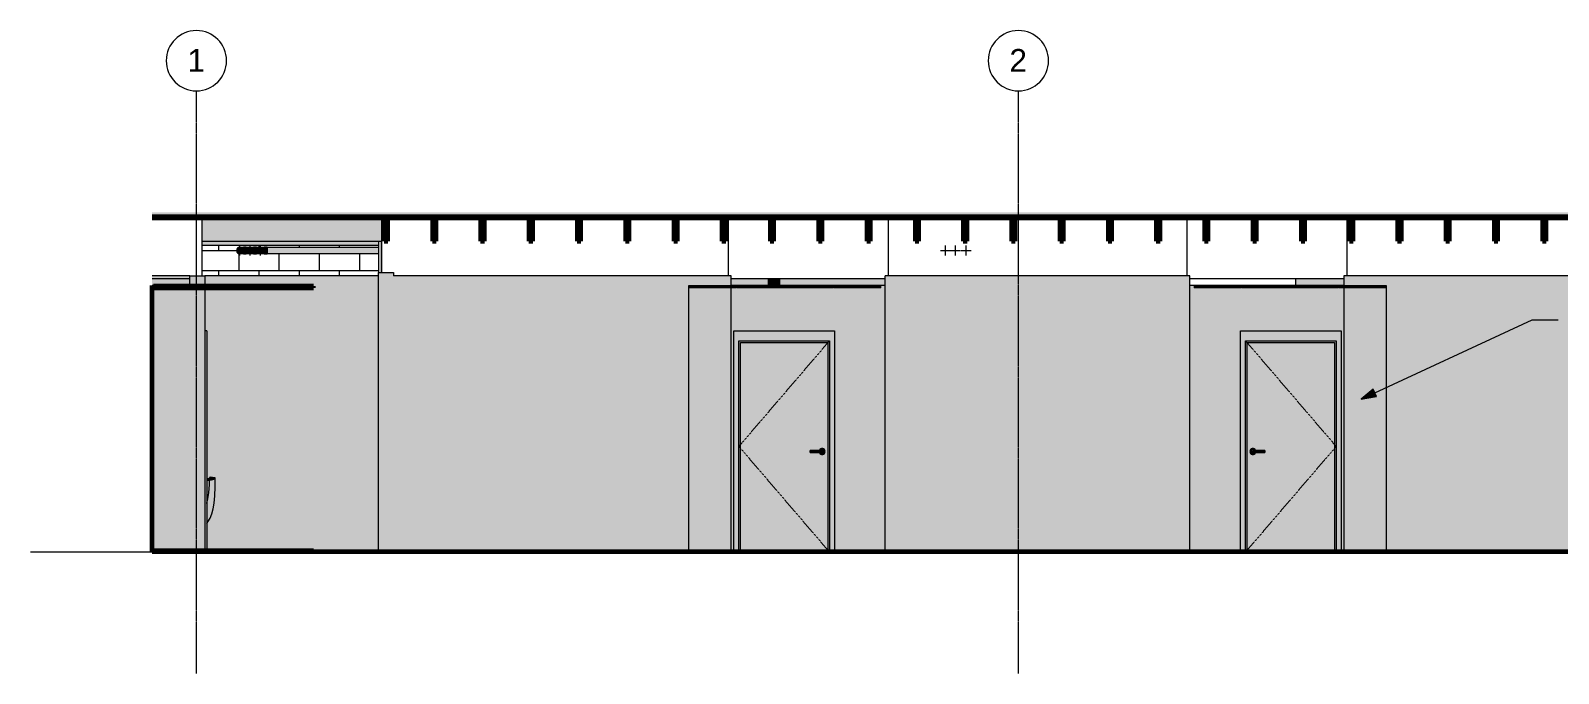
# Model space of a CAD drawing. Header units: inches. Extents: x -3547 to 1672, y -48 to 208.
# Drawn here: x -3547 to -2939, y -48 to 208 of the extents above; entities that cross this region are included whole.
import ezdxf

# ---------------------------------------------------------------- set-up
doc = ezdxf.new("R2010")
doc.units = ezdxf.units.IN
doc.header["$MEASUREMENT"] = 0
for name, pattern in [('Aligning Line 1_8_', [0.25, 0.125, -0.125]), ('Dash 1_16_', [0.125, 0.0625, -0.0625]), ('Grid Line 1_2_', [0.875, 0.5, -0.125, 0.125, -0.125])]:
    doc.linetypes.add(name, pattern=pattern)
for name, color, linetype, lineweight in [('0-1', 7, 'Continuous', 5), ('0-3', 165, 'Continuous', 5), ('A-CLNG', 13, 'Continuous', 18), ('A-CLNG-1', 13, 'Continuous', 5), ('A-CLNG-2', 13, 'Continuous', 60), ('A-DOOR', 31, 'Continuous', 18), ('A-DOOR-1', 31, 'Dash 1_16_', 9), ('A-DOOR-2', 31, 'Continuous', 9), ('A-DOOR-FRAM', 31, 'Continuous', 9), ('A-DOOR-FRAM-1', 31, 'Continuous', 18), ('A-FLOR', 192, 'Continuous', 18), ('A-FLOR-1', 9, 'Continuous', 5), ('A-FLOR-2', 31, 'Continuous', 18), ('A-FLOR-3', 8, 'Continuous', 5), ('A-FLOR-4', 7, 'Continuous', 18), ('A-FLOR-5', 250, 'Continuous', 60), ('A-FLOR-6', 192, 'Continuous', 60), ('A-FLOR-LEVL-1', 51, 'Grid Line 1_2_', 9), ('A-FLOR-MCUT-1', 7, 'Continuous', 18), ('A-FLOR-PATT-1', 253, 'Continuous', 9), ('A-WALL', 113, 'Continuous', 18), ('A-WALL-1', 10, 'Continuous', 5), ('A-WALL-2', 50, 'Continuous', 18), ('A-WALL-3', 7, 'Continuous', 18), ('A-WALL-4', 113, 'Continuous', 5), ('A-WALL-PATT-1', 55, 'Continuous', 9), ('G-ANNO-SYMB', 111, 'Aligning Line 1_8_', 9), ('G-ANNO-SYMB-1', 147, 'Aligning Line 1_8_', 9), ('G-ANNO-TEXT', 231, 'Continuous', 9), ('I-FURN', 30, 'Continuous', 9), ('I-WALL', 2, 'Continuous', 18), ('I-WALL-1', 2, 'Continuous', 5), ('I-WALL-2', 2, 'Continuous', 60), ('P-PIPE', 3, 'Continuous', 9), ('P-PIPE-1', 3, 'Continuous', 5), ('P-PIPE-CNTR', 3, 'Continuous', 9), ('S-BEAM', 12, 'Continuous', 9), ('S-BEAM-1', 12, 'Continuous', 60), ('S-GRID-1', 1, 'Grid Line 1_2_', 9), ('S-GRID-IDEN', 1, 'Continuous', 9), ('S-GRID-IDEN-1', 147, 'Continuous', 9)]:
    doc.layers.add(name, color=color, linetype=linetype, lineweight=lineweight)
doc.styles.add('Arial', font='arial.ttf', dxfattribs={"height": 9})

# ---------------------------------------------------------------- blocks, each defined once
blk = doc.blocks.new('CTR - 2nd Phase_rvt-1-Elevation 7 - c')
at = {"layer": 'A-FLOR-LEVL-1'}
blk.add_line((-3547.3, 0), (-2426.4, 0), dxfattribs=at)
blk = doc.blocks.new('CTR - 1st Phase - Unit Layouts_rvt-1-Elevation 7 - c')
at = {"layer": 'A-WALL-1'}
for points in [[(-3483.97, 106), (-3483.97, 109.87), (-3498.94, 109.87), (-3498.92, 106), (-3490.82, 106)], [(-3254.08, 106), (-3249.33, 106), (-3249.33, 108.75), (-3254.08, 108.75)], [(-3025.92, 106), (-3024.92, 106), (-3024.92, 108.75), (-3044.02, 108.75), (-3044.02, 106), (-3042.27, 106)]]:
    blk.add_hatch(color=256, dxfattribs=at).paths.add_polyline_path(points, flags=0)
at = {"layer": 'A-WALL-2'}
for points in [[(-3254.08, 106), (-3254.08, 108.75), (-3268.52, 108.75), (-3268.52, 106), (-3254.93, 106)], [(-3242.89, 106), (-3207.32, 106), (-3207.32, 108.75), (-3249.18, 108.75), (-3249.18, 106), (-3245.12, 106)]]:
    blk.add_hatch(color=256, dxfattribs=at).paths.add_polyline_path(points, flags=0)
at = {"layer": 'A-FLOR-LEVL-1'}
blk.add_line((-3547.3, 0), (-2426.4, 0), dxfattribs=at)
at = {"layer": 'A-WALL-3'}
for p, q in [((-3483.97, 109.87), (-3498.94, 109.87)), ((-3249.33, 108.75), (-3249.33, 106)), ((-3044.02, 108.75), (-3044.02, 106))]:
    blk.add_line(p, q, dxfattribs=at)
blk = doc.blocks.new('CTR  - Topography_rvt-1-Elevation 7 - c')
at = {"layer": 'A-FLOR-LEVL-1'}
blk.add_line((-3547.3, 0), (-2426.4, 0), dxfattribs=at)
at = {"layer": 'G-ANNO-SYMB-1'}
blk.add_line((-2474.75, 0), (-3498.94, 0), dxfattribs=at)
blk = doc.blocks.new('Grid - Grid Head - Circle-50561-Elevation 7 - c')
at = {"layer": 'S-GRID-IDEN-1'}
for start, end in [(0, 180), (180, 360)]:
    blk.add_arc((-3481.32, 195.54), 12, start, end, dxfattribs=at)
blk = doc.blocks.new('CTR - 1st Phase - Shell_rvt-1-Elevation 7 - c')
at = {"layer": 'A-FLOR-1'}
blk.add_hatch(color=256, dxfattribs=at).paths.add_polyline_path([(-3442.93, 122), (-3408.92, 122), (-3408.92, 123.75), (-3479.22, 123.75), (-3479.22, 122), (-3446.93, 122)], flags=0)
at = {"layer": 'A-FLOR-2'}
blk.add_hatch(color=256, dxfattribs=at).paths.add_polyline_path([(-2474.75, 133), (-2474.75, 133.75), (-3498.94, 133.75), (-3498.94, 133), (-2490.13, 133)], flags=0)
at = {"layer": 'A-FLOR-3'}
blk.add_hatch(color=256, dxfattribs=at).paths.add_polyline_path([(-2538.76, 133.75), (-2474.75, 133.75), (-2474.75, 134), (-3498.94, 134), (-3498.94, 133.75), (-2602.77, 133.75)], flags=0)
at = {"layer": 'A-FLOR-PATT-1'}
h = blk.add_hatch(dxfattribs=at)
h.set_pattern_fill('FP_1', color=256, style=0, pattern_type=2)
h.set_pattern_definition([(0, (0, 0), (15.36, 3.84), [0.634, -10.886, 0.634, -10.886, -61.44]), (0, (0, 0), (15.36, 3.84), [-23.04, 0.634, -22.406, 0.634, -10.886, -26.88]), (0, (0, 0), (15.36, 3.84), [-57.6, 0.634, -7.046, 0.634, -18.566]), (120, (5.76, 1.92), (-11.0055376, 11.38215), [0.634, -10.886, 0.634, -10.886, -61.44]), (120, (5.76, 1.92), (-11.0055376, 11.38215), [-23.04, 0.634, -22.406, 0.634, -10.886, -26.88]), (120, (5.76, 1.92), (-11.0055376, 11.38215), [-57.6, 0.634, -7.046, 0.634, -18.566]), (240, (7.68, 9.6), (-4.3544624, -15.22215), [0.634, -10.886, 0.634, -10.886, -61.44]), (240, (7.68, 9.6), (-4.3544624, -15.22215), [-23.04, 0.634, -22.406, 0.634, -10.886, -26.88]), (240, (7.68, 9.6), (-4.3544624, -15.22215), [-57.6, 0.634, -7.046, 0.634, -18.566])])
h.paths.add_polyline_path([(-2538.76, 134), (-2474.75, 134), (-2474.75, 135.2), (-3498.94, 135.2), (-3498.94, 134), (-2602.77, 134)], flags=0)
at = {"layer": 'A-FLOR-4'}
for p, q in [((-3479.22, 133), (-3479.22, 109.88)), ((-3269.77, 133), (-3269.77, 109.88)), ((-3206.07, 133), (-3206.07, 109.88)), ((-3087.37, 133), (-3087.37, 109.88)), ((-3023.67, 133), (-3023.67, 109.88)), ((-3407.86, 123.75), (-3407.86, 111.25)), ((-3407.67, 123.75), (-3407.67, 111.25)), ((-3483.97, 108.75), (-3498.94, 108.75)), ((-3207.32, 108.75), (-3268.52, 108.75)), ((-3024.92, 108.75), (-3086.12, 108.75))]:
    blk.add_line(p, q, dxfattribs=at)
at = {"layer": 'A-FLOR-5'}
for p, q in [((-3498.94, 133), (-2474.75, 133)), ((-2474.75, 0), (-3498.94, 0))]:
    blk.add_line(p, q, dxfattribs=at)
at = {"layer": 'A-FLOR-LEVL-1'}
blk.add_line((-3547.3, 0), (-2426.4, 0), dxfattribs=at)
at = {"layer": 'A-FLOR-MCUT-1'}
for p, q in [((-2474.75, 134), (-3498.94, 134)), ((-2474.75, 133.75), (-3498.94, 133.75))]:
    blk.add_line(p, q, dxfattribs=at)
at = {"layer": 'A-WALL-3'}
blk.add_line((-3408.92, 123.75), (-3408.92, 111.25), dxfattribs=at)
at = {"layer": 'G-ANNO-SYMB-1'}
blk.add_line((-2474.75, 0), (-3498.94, 0), dxfattribs=at)
at = {"layer": 'S-GRID-1'}
for p, q in [((-3481.32, -48.37), (-3481.32, 183.54)), ((-3154.32, -48.37), (-3154.32, 183.54))]:
    blk.add_line(p, q, dxfattribs=at)
at = {"layer": '0-3'}
for p in [(0, 0), (327, 0)]:
    blk.add_blockref('Grid - Grid Head - Circle-50561-Elevation 7 - c', p, dxfattribs=at)
at = {"layer": 'S-GRID-IDEN', "char_height": 9, "width": 8.484, "attachment_point": 1, "style": 'Arial'}
for s, insert in [('1', (-3484.89, 200.19)), ('2', (-3157.89, 200.19))]:
    blk.add_mtext(s, dxfattribs=dict(at, insert=insert))
blk = doc.blocks.new('CTR - 1st Phase -Stairs _ Elevators_rvt-1-Elevation 7 - c')
at = {"layer": 'A-WALL-PATT-1'}
h = blk.add_hatch(dxfattribs=at)
h.set_pattern_fill('FP_2', color=256, style=0, pattern_type=2)
h.set_pattern_definition([(0, (-3208.374, 0), (0, 8), []), (90, (-3208.374, 0), (-8, 8), [8, -8])])
h.paths.add_polyline_path([(-3455.68, 118.66), (-3455.33, 118.73), (-3455.45, 118.69), (-3455.64, 118.66)], flags=0)
h.paths.add_polyline_path([(-3459.92, 118.66), (-3459.57, 118.73), (-3459.69, 118.69), (-3459.88, 118.66)], flags=0)
h.paths.add_polyline_path([(-3463.92, 118.66), (-3463.57, 118.73), (-3463.69, 118.69)], flags=0)
h.paths.add_polyline_path([(-3479.22, 109.88), (-3408.92, 109.88), (-3408.92, 118.81), (-3453.23, 118.81), (-3453.23, 118.66), (-3455.76, 118.66), (-3456.11, 118.7), (-3456.4, 118.81), (-3457.47, 118.81), (-3457.47, 118.66), (-3460, 118.66), (-3460.35, 118.7), (-3460.64, 118.81), (-3461.47, 118.81), (-3461.47, 118.66), (-3464, 118.66), (-3464.35, 118.7), (-3464.69, 118.85), (-3464.95, 119.05), (-3465.16, 119.33), (-3465.3, 119.69), (-3465.34, 120), (-3465.27, 120.41), (-3465.15, 120.69), (-3464.93, 120.96), (-3464.62, 121.19), (-3464.29, 121.31), (-3463.92, 121.34), (-3461.47, 121.34), (-3461.47, 121.19), (-3460.62, 121.19), (-3460.29, 121.31), (-3459.92, 121.34), (-3457.47, 121.34), (-3457.47, 121.19), (-3456.37, 121.19), (-3456.04, 121.31), (-3455.68, 121.34), (-3453.23, 121.34), (-3453.23, 121.19), (-3408.92, 121.19), (-3408.92, 122), (-3479.22, 122), (-3479.22, 110.03)], flags=0)
at = {"layer": 'A-FLOR-LEVL-1'}
blk.add_line((-3547.3, 0), (-2426.4, 0), dxfattribs=at)
at = {"layer": 'A-WALL-3'}
blk.add_line((-3408.92, 122), (-3479.22, 122), dxfattribs=at)
blk = doc.blocks.new('Seating-Lounge_Chair-Teknion-BBMC_Metropolitan-R2013 - Lounge Chair-1793153-Elevation 7 - c')
at = {"layer": 'I-FURN'}
h = blk.add_hatch(color=256, dxfattribs=at)
h.paths.add_polyline_path([(-3477.22, 11.33), (-3476.91, 11.74), (-3476.48, 12.39), (-3476.11, 13.03), (-3475.68, 13.92), (-3475.33, 14.77), (-3475.06, 15.57), (-3474.77, 16.59), (-3474.56, 17.54), (-3474.43, 18.25), (-3474.21, 19.72), (-3474.1, 20.84), (-3473.99, 22.17), (-3473.92, 23.72), (-3473.88, 25.44), (-3473.87, 26.92), (-3473.9, 29.51), (-3473.97, 29.37), (-3474.08, 29.25), (-3474.37, 29.06), (-3474.96, 28.85), (-3475.54, 28.71), (-3476.59, 28.58), (-3477.22, 28.54), (-3477.22, 11.38)], flags=0)
h.paths.add_polyline_path([(-3476.04, 29.52), (-3476.03, 29.59), (-3476.04, 29.55)], flags=0)
for points in [[(-3477.22, 28.54), (-3476.93, 28.55), (-3476.25, 28.61), (-3475.34, 28.76), (-3474.79, 28.9), (-3474.37, 29.06), (-3474.04, 29.28), (-3476.03, 29.53), (-3476.1, 29.35), (-3476.42, 29.17), (-3477, 29), (-3477.22, 28.94), (-3477.22, 28.54)], [(-3473.92, 29.45), (-3473.9, 29.53), (-3475.97, 29.79), (-3476.03, 29.73), (-3474.04, 29.46)], [(-3474.04, 29.28), (-3473.92, 29.45), (-3476.03, 29.73), (-3476.03, 29.55), (-3474.12, 29.29)], [(-3477.12, 0.5), (-3477.11, 0.5), (-3477.15, 0.54), (-3477.22, 0.53), (-3477.22, 0.5), (-3477.12, 0.5)]]:
    blk.add_hatch(color=256, dxfattribs=at).paths.add_polyline_path(points, flags=0)
for p, q in [((-3476.04, 29.49), (-3476.04, 29.68)), ((-3473.9, 29.53), (-3475.88, 29.79))]:
    blk.add_line(p, q, dxfattribs=at)
at = {"layer": 'I-FURN', "flags": 128}
for points in [[(-3477.22, 11.37), (-3476.72, 12), (-3475.87, 13.47), (-3475.18, 15.16), (-3474.64, 17.15), (-3474.24, 19.46), (-3473.98, 22.31), (-3473.87, 25.97), (-3473.89, 29.52)], [(-3477.22, 19.28), (-3477.17, 19.42), (-3476.75, 21.12), (-3476.39, 23.52), (-3476.14, 26.79), (-3476.07, 28.63)]]:
    blk.add_lwpolyline(points, dxfattribs=at)
at = {"layer": 'I-FURN'}
for points, knots in [([(-3477.22, 28.53), (-3477.15, 28.54), (-3476.95, 28.55), (-3476.62, 28.57), (-3476.24, 28.61), (-3475.94, 28.65), (-3475.71, 28.68), (-3475.54, 28.71), (-3475.37, 28.75), (-3475.21, 28.78), (-3475.05, 28.82), (-3474.9, 28.86), (-3474.75, 28.91), (-3474.61, 28.95), (-3474.48, 29), (-3474.36, 29.05), (-3474.26, 29.11), (-3474.15, 29.18), (-3474.08, 29.24), (-3474.04, 29.28)], [0.1209636, 0.1209636, 0.1209636, 0.1209636, 0.1666667, 0.25, 0.3333333, 0.4166667, 0.4583333, 0.5, 0.5416667, 0.5833333, 0.625, 0.6666667, 0.7083333, 0.75, 0.7916667, 0.8333333, 0.875, 0.9166667, 1, 1, 1, 1]), ([(-3476.03, 29.55), (-3476.02, 29.51), (-3476.03, 29.44), (-3476.09, 29.35), (-3476.2, 29.27), (-3476.32, 29.21), (-3476.42, 29.17), (-3476.53, 29.12), (-3476.65, 29.09), (-3476.79, 29.05), (-3476.92, 29.02), (-3477.06, 28.98), (-3477.16, 28.96), (-3477.21, 28.95)], [0, 0, 0, 0, 0.0714286, 0.1428571, 0.2142857, 0.25, 0.2857143, 0.3214286, 0.3571429, 0.3928571, 0.4285714, 0.4642857, 0.4995197, 0.4995197, 0.4995197, 0.4995197]), ([(-3475.85, 29.79), (-3475.88, 29.79), (-3475.92, 29.8), (-3475.99, 29.78), (-3476.02, 29.75), (-3476.03, 29.73)], [0.8888889, 0.8888889, 0.8888889, 0.8888889, 0.9166667, 0.9444444, 1, 1, 1, 1]), ([(-3477.13, 0.5), (-3477.13, 0.51), (-3477.13, 0.51), (-3477.14, 0.52), (-3477.15, 0.53), (-3477.15, 0.53)], [-0.6666667, -0.6666667, -0.6666667, -0.6666667, -0.5, -0.3333333, 0, 0, 0, 0]), ([(-3477.13, 0.53), (-3477.12, 0.53), (-3477.11, 0.52), (-3477.11, 0.51), (-3477.1, 0.51), (-3477.1, 0.5)], [-1, -1, -1, -1, -0.6666667, -0.5, -0.3333333, -0.3333333, -0.3333333, -0.3333333])]:
    blk.add_open_spline(points, degree=3, knots=knots, dxfattribs=at)
for points in [[(-3476.03, 29.73), (-3476.03, 29.7), (-3476.04, 29.63), (-3476.03, 29.57), (-3476.03, 29.55)], [(-3474.04, 29.28), (-3474.02, 29.31), (-3473.97, 29.37), (-3473.94, 29.42), (-3473.92, 29.45)], [(-3473.92, 29.45), (-3473.91, 29.48), (-3473.89, 29.51), (-3473.89, 29.53), (-3473.9, 29.53)], [(-3477.15, 0.53), (-3477.18, 0.53), (-3477.2, 0.54), (-3477.22, 0.55)], [(-3477.22, 0.55), (-3477.19, 0.54), (-3477.16, 0.54), (-3477.13, 0.53)]]:
    blk.add_open_spline(points, degree=3, dxfattribs=at)
blk = doc.blocks.new('HOLLOW METAL - UNIT DOOR-1759144-Elevation 7 - c')
at = {"layer": 'A-DOOR-FRAM-1'}
blk.add_hatch(color=256, dxfattribs=at).paths.add_polyline_path([(-3477.97, 0.5), (-3477.22, 0.5), (-3477.22, 88), (-3477.97, 88), (-3477.97, 1.04)], flags=0)
at = {"layer": 'A-DOOR-FRAM'}
for q in [(-3477.97, 88), (-3477.22, 0.5)]:
    blk.add_line((-3477.22, 88), q, dxfattribs=at)
blk = doc.blocks.new('Dimension Lumber - 2x10-2055076-Elevation 7 - c')
at = {"layer": 'S-BEAM'}
blk.add_hatch(color=256, dxfattribs=at).paths.add_polyline_path([(-3387.44, 123.75), (-3385.94, 123.75), (-3385.94, 133), (-3387.44, 133), (-3387.44, 126.75)], flags=0)
at = {"layer": 'S-BEAM-1'}
for p, q in [((-3385.94, 133), (-3387.44, 133)), ((-3387.44, 133), (-3387.44, 123.75)), ((-3385.94, 123.75), (-3385.94, 133)), ((-3387.44, 123.75), (-3385.94, 123.75))]:
    blk.add_line(p, q, dxfattribs=at)
blk = doc.blocks.new('Dimension Lumber - 2x10-2055077-Elevation 7 - c')
at = {"layer": 'S-BEAM'}
blk.add_hatch(color=256, dxfattribs=at).paths.add_polyline_path([(-3253.05, 123.75), (-3251.55, 123.75), (-3251.55, 133), (-3253.05, 133), (-3253.05, 126.75)], flags=0)
at = {"layer": 'S-BEAM-1'}
for p, q in [((-3251.55, 133), (-3253.05, 133)), ((-3253.05, 133), (-3253.05, 123.75)), ((-3251.55, 123.75), (-3251.55, 133)), ((-3253.05, 123.75), (-3251.55, 123.75))]:
    blk.add_line(p, q, dxfattribs=at)
blk = doc.blocks.new('Dimension Lumber - 2x10-V1-Elevation 7 - c')
at = {"layer": 'S-BEAM'}
blk.add_hatch(color=256, dxfattribs=at).paths.add_polyline_path([(-3195.45, 123.75), (-3193.95, 123.75), (-3193.95, 133), (-3195.45, 133), (-3195.45, 126.75)], flags=0)
at = {"layer": 'S-BEAM-1'}
for p, q in [((-3193.95, 133), (-3195.45, 133)), ((-3195.45, 133), (-3195.45, 123.75)), ((-3193.95, 123.75), (-3193.95, 133)), ((-3195.45, 123.75), (-3193.95, 123.75))]:
    blk.add_line(p, q, dxfattribs=at)
blk = doc.blocks.new('Dimension Lumber - 2x10-2055079-Elevation 7 - c')
at = {"layer": 'S-BEAM'}
blk.add_hatch(color=256, dxfattribs=at).paths.add_polyline_path([(-3078.76, 123.75), (-3078.76, 133), (-3080.26, 133), (-3080.26, 123.75)], flags=0)
at = {"layer": 'S-BEAM-1'}
for p, q in [((-3078.76, 133), (-3080.26, 133)), ((-3080.26, 133), (-3080.26, 123.75)), ((-3078.76, 123.75), (-3078.76, 133)), ((-3080.26, 123.75), (-3078.76, 123.75))]:
    blk.add_line(p, q, dxfattribs=at)
blk = doc.blocks.new('Dimension Lumber - 2x10-2055078-Elevation 7 - c')
at = {"layer": 'S-BEAM'}
blk.add_hatch(color=256, dxfattribs=at).paths.add_polyline_path([(-3021.16, 123.75), (-3021.16, 133), (-3022.66, 133), (-3022.66, 123.75)], flags=0)
at = {"layer": 'S-BEAM-1'}
for p, q in [((-3021.16, 133), (-3022.66, 133)), ((-3022.66, 133), (-3022.66, 123.75)), ((-3021.16, 123.75), (-3021.16, 133)), ((-3022.66, 123.75), (-3021.16, 123.75))]:
    blk.add_line(p, q, dxfattribs=at)
blk = doc.blocks.new('Dimension Lumber - 2x10-2056819-Elevation 7 - c')
at = {"layer": 'S-BEAM'}
blk.add_hatch(color=256, dxfattribs=at).paths.add_polyline_path([(-3426.92, 123.75), (-3407.67, 123.75), (-3407.67, 133), (-3479.22, 133), (-3479.22, 123.75), (-3434.93, 123.75)], flags=0)
for p in [(-3407.67, 133), (-3479.22, 123.75)]:
    blk.add_line(p, (-3407.67, 123.75), dxfattribs=at)
blk = doc.blocks.new('HOLLOW METAL - UNIT DOOR-2058696-Elevation 7 - c')
at = {"layer": 'A-DOOR'}
h = blk.add_hatch(color=256, dxfattribs=at)
h.paths.add_polyline_path([(-3028.55, 0), (-3028.55, 83.38), (-3063.3, 83.38), (-3063.3, 0), (-3050.86, 0)], flags=0)
h.paths.add_polyline_path([(-3061.07, 38.82), (-3061.37, 38.86), (-3061.66, 38.98), (-3061.9, 39.16), (-3062.09, 39.41), (-3062.21, 39.69), (-3062.25, 40), (-3062.21, 40.31), (-3062.09, 40.59), (-3061.9, 40.84), (-3061.66, 41.02), (-3061.37, 41.14), (-3061.07, 41.18), (-3060.76, 41.14), (-3060.48, 41.02), (-3060.23, 40.84), (-3060.05, 40.59), (-3059.96, 40.39), (-3056.25, 40.38), (-3056.25, 39.61), (-3059.96, 39.61), (-3060.05, 39.41), (-3060.23, 39.16), (-3060.48, 38.98), (-3060.76, 38.86), (-3060.86, 38.85)], flags=0)
h = blk.add_hatch(color=256, dxfattribs=at)
h.paths.add_polyline_path([(-3061.25, 39.72), (-3061.34, 39.88), (-3061.35, 39.9), (-3061.36, 40), (-3061.34, 40.13), (-3061.27, 40.25), (-3061.26, 40.25), (-3061.31, 39.99), (-3061.26, 39.75)], flags=0)
h.paths.add_polyline_path([(-3061.07, 38.82), (-3060.76, 38.86), (-3060.48, 38.98), (-3060.23, 39.16), (-3060.05, 39.41), (-3059.96, 39.61), (-3061.08, 39.62), (-3061.23, 39.71), (-3061.25, 39.75), (-3061.31, 40.01), (-3061.23, 40.29), (-3061.13, 40.36), (-3061.06, 40.38), (-3060.88, 40.38), (-3060.78, 40.38), (-3059.96, 40.39), (-3060.05, 40.59), (-3060.23, 40.84), (-3060.48, 41.02), (-3060.76, 41.14), (-3061.07, 41.18), (-3061.37, 41.14), (-3061.66, 41.02), (-3061.9, 40.84), (-3062.09, 40.59), (-3062.21, 40.31), (-3062.25, 40), (-3062.21, 39.69), (-3062.09, 39.41), (-3061.9, 39.16), (-3061.66, 38.98), (-3061.37, 38.86)], flags=0)
for points in [[(-3060.38, 39.61), (-3060.38, 40), (-3061.36, 40), (-3061.32, 39.83), (-3061.27, 39.75), (-3061.22, 39.7), (-3061.12, 39.64), (-3061.04, 39.62), (-3060.87, 39.61), (-3060.8, 39.62), (-3060.41, 39.62)], [(-3056.25, 40), (-3056.25, 40.39), (-3060.38, 40.38), (-3060.38, 40), (-3058.86, 40)], [(-3059.47, 39.61), (-3056.25, 39.62), (-3056.25, 40), (-3060.38, 40), (-3060.38, 39.61), (-3059.72, 39.61)]]:
    blk.add_hatch(color=256, dxfattribs=at).paths.add_polyline_path(points, flags=0)
h = blk.add_hatch(color=256, dxfattribs=at)
h.paths.add_polyline_path([(-3061.25, 40.28), (-3061.34, 40.12), (-3061.35, 40.1), (-3061.35, 40), (-3061.31, 40), (-3061.26, 40.25)], flags=0)
h.paths.add_polyline_path([(-3060.86, 40), (-3060.38, 40), (-3060.38, 40.39), (-3060.41, 40.38), (-3060.99, 40.38), (-3060.97, 40.39), (-3061.14, 40.35), (-3061.23, 40.29), (-3061.25, 40.25), (-3061.31, 40), (-3060.87, 40)], flags=0)
at = {"layer": 'A-DOOR-FRAM-1'}
for points in [[(-3027.92, 0), (-3025.92, 0), (-3025.92, 88), (-3065.92, 88), (-3065.92, 0), (-3063.92, 0), (-3063.92, 84), (-3027.92, 84), (-3027.92, 0.09)], [(-3063.3, 0), (-3063.3, 83.38), (-3028.55, 83.38), (-3028.55, 0), (-3027.92, 0), (-3027.92, 84), (-3063.92, 84), (-3063.92, 0)]]:
    blk.add_hatch(color=256, dxfattribs=at).paths.add_polyline_path(points, flags=0)
at = {"layer": 'A-DOOR-1'}
for p, q in [((-3063.92, 84), (-3027.92, 42)), ((-3027.92, 42), (-3063.92, 0))]:
    blk.add_line(p, q, dxfattribs=at)
at = {"layer": 'A-DOOR-2'}
for p, q in [((-3056.25, 40.39), (-3060.38, 40.39)), ((-3060.38, 39.61), (-3056.25, 39.61)), ((-3056.25, 40.39), (-3056.25, 40)), ((-3056.25, 40), (-3056.25, 39.61))]:
    blk.add_line(p, q, dxfattribs=at)
at = {"layer": 'A-DOOR-2', "flags": 128}
for points in [[(-3060.38, 40.39), (-3060.78, 40.39), (-3060.97, 40.39), (-3060.97, 40.39)], [(-3060.97, 39.61), (-3060.82, 39.61), (-3060.43, 39.61), (-3060.38, 39.61)]]:
    blk.add_lwpolyline(points, dxfattribs=at)
at = {"layer": 'A-DOOR-2'}
for start, end in [(19.63434, 180), (180, 340.43675)]:
    blk.add_arc((-3061.07, 40), 1.18, start, end, dxfattribs=at)
at = {"layer": 'A-DOOR-FRAM'}
for p, q in [((-3063.92, 84), (-3027.92, 84)), ((-3063.92, 0), (-3063.92, 84)), ((-3063.3, 83.38), (-3028.55, 83.38)), ((-3063.3, 0), (-3063.3, 83.38)), ((-3028.55, 83.38), (-3028.55, 0)), ((-3027.92, 84), (-3027.92, 0))]:
    blk.add_line(p, q, dxfattribs=at)
blk = doc.blocks.new('HOLLOW METAL - UNIT DOOR-2058840-Elevation 7 - c')
at = {"layer": 'A-DOOR'}
h = blk.add_hatch(color=256, dxfattribs=at)
h.paths.add_polyline_path([(-3242.89, 0), (-3230.15, 0), (-3230.15, 83.38), (-3264.9, 83.38), (-3264.9, 0)], flags=0)
h.paths.add_polyline_path([(-3232.38, 38.82), (-3232.68, 38.86), (-3232.97, 38.98), (-3233.21, 39.16), (-3233.4, 39.41), (-3233.48, 39.61), (-3237.2, 39.62), (-3237.2, 40.39), (-3233.48, 40.39), (-3233.4, 40.59), (-3233.21, 40.84), (-3232.97, 41.02), (-3232.68, 41.14), (-3232.38, 41.18), (-3232.07, 41.14), (-3231.79, 41.02), (-3231.54, 40.84), (-3231.36, 40.59), (-3231.24, 40.31), (-3231.2, 40), (-3231.24, 39.69), (-3231.36, 39.41), (-3231.54, 39.16), (-3231.79, 38.98), (-3232.07, 38.86)], flags=0)
for points in [[(-3237.2, 40), (-3233.07, 40), (-3233.07, 40.39), (-3237.2, 40.38), (-3237.2, 40.1)], [(-3233.55, 39.61), (-3233.07, 39.62), (-3233.07, 40), (-3237.2, 40), (-3237.2, 39.61), (-3233.56, 39.61)], [(-3232.97, 40), (-3232.08, 40), (-3232.11, 40.13), (-3232.18, 40.25), (-3232.26, 40.33), (-3232.32, 40.36), (-3232.39, 40.38), (-3232.57, 40.38), (-3232.66, 40.38), (-3233.07, 40.38), (-3233.07, 40)]]:
    blk.add_hatch(color=256, dxfattribs=at).paths.add_polyline_path(points, flags=0)
h = blk.add_hatch(color=256, dxfattribs=at)
h.paths.add_polyline_path([(-3232.2, 40.28), (-3232.11, 40.12), (-3232.1, 40.1), (-3232.08, 39.99), (-3232.13, 39.83), (-3232.18, 39.75), (-3232.19, 39.76), (-3232.14, 40.01), (-3232.19, 40.25)], flags=0)
h.paths.add_polyline_path([(-3232.38, 38.82), (-3232.07, 38.86), (-3231.79, 38.98), (-3231.54, 39.16), (-3231.36, 39.41), (-3231.24, 39.69), (-3231.2, 40), (-3231.24, 40.31), (-3231.36, 40.59), (-3231.54, 40.84), (-3231.79, 41.02), (-3232.07, 41.14), (-3232.38, 41.18), (-3232.68, 41.14), (-3232.97, 41.02), (-3233.21, 40.84), (-3233.4, 40.59), (-3233.47, 40.39), (-3232.46, 40.38), (-3232.48, 40.39), (-3232.32, 40.36), (-3232.22, 40.29), (-3232.2, 40.25), (-3232.14, 39.97), (-3232.2, 39.72), (-3232.33, 39.64), (-3232.41, 39.62), (-3232.58, 39.61), (-3232.65, 39.62), (-3233.48, 39.61), (-3233.4, 39.41), (-3233.21, 39.16), (-3232.97, 38.98), (-3232.68, 38.86)], flags=0)
h = blk.add_hatch(color=256, dxfattribs=at)
h.paths.add_polyline_path([(-3232.2, 39.72), (-3232.11, 39.88), (-3232.1, 39.9), (-3232.1, 40), (-3232.13, 40), (-3232.19, 39.75)], flags=0)
h.paths.add_polyline_path([(-3233.07, 39.61), (-3233.03, 39.62), (-3232.37, 39.62), (-3232.27, 39.67), (-3232.2, 39.75), (-3232.13, 40), (-3233.07, 40), (-3233.07, 39.62)], flags=0)
at = {"layer": 'A-DOOR-FRAM-1'}
for points in [[(-3265.52, 0), (-3265.52, 84), (-3229.52, 84), (-3229.52, 0), (-3227.52, 0), (-3227.52, 88), (-3267.52, 88), (-3267.52, 0)], [(-3265.52, 0), (-3264.9, 0), (-3264.9, 83.38), (-3230.15, 83.38), (-3230.15, 0), (-3229.52, 0), (-3229.52, 84), (-3265.52, 84), (-3265.52, 67.59)]]:
    blk.add_hatch(color=256, dxfattribs=at).paths.add_polyline_path(points, flags=0)
at = {"layer": 'A-DOOR-1'}
for p, q in [((-3229.52, 84), (-3265.52, 42)), ((-3265.52, 42), (-3229.52, 0))]:
    blk.add_line(p, q, dxfattribs=at)
at = {"layer": 'A-DOOR-2'}
for p, q in [((-3233.07, 40.39), (-3237.2, 40.39)), ((-3237.2, 40), (-3237.2, 40.39)), ((-3237.2, 39.61), (-3237.2, 40)), ((-3237.2, 39.61), (-3233.07, 39.61))]:
    blk.add_line(p, q, dxfattribs=at)
at = {"layer": 'A-DOOR-2', "flags": 128}
for points in [[(-3232.48, 40.39), (-3232.63, 40.39), (-3233.02, 40.39), (-3233.07, 40.39)], [(-3233.07, 39.61), (-3232.67, 39.61), (-3232.48, 39.61), (-3232.48, 39.61)]]:
    blk.add_lwpolyline(points, dxfattribs=at)
at = {"layer": 'A-DOOR-2'}
for start, end in [(360, 160.36566), (199.56325, 360)]:
    blk.add_arc((-3232.38, 40), 1.18, start, end, dxfattribs=at)
at = {"layer": 'A-DOOR-FRAM'}
for p, q in [((-3265.52, 0), (-3265.52, 84)), ((-3265.52, 84), (-3229.52, 84)), ((-3264.9, 0), (-3264.9, 83.38)), ((-3264.9, 83.38), (-3230.15, 83.38)), ((-3230.15, 83.38), (-3230.15, 0)), ((-3229.52, 84), (-3229.52, 0))]:
    blk.add_line(p, q, dxfattribs=at)
blk = doc.blocks.new('Elbow - PVC - Sch 40 - Standard-2079255-Elevation 7 - c')
at = {"layer": 'P-PIPE'}
h = blk.add_hatch(color=256, dxfattribs=at)
h.paths.add_polyline_path([(-3464, 118.66), (-3463.65, 118.7), (-3463.31, 118.85), (-3463.05, 119.05), (-3462.8, 119.41), (-3462.7, 119.69), (-3462.66, 120), (-3462.73, 120.41), (-3462.85, 120.69), (-3463.05, 120.95), (-3463.41, 121.2), (-3463.69, 121.3), (-3464.02, 121.34), (-3464.35, 121.3), (-3464.69, 121.15), (-3464.95, 120.95), (-3465.16, 120.67), (-3465.3, 120.35), (-3465.34, 120), (-3465.3, 119.65), (-3465.15, 119.31), (-3464.93, 119.04), (-3464.59, 118.8), (-3464.31, 118.7)], flags=0)
h.paths.add_polyline_path([(-3464, 118.81), (-3464.31, 118.85), (-3464.64, 119.01), (-3464.84, 119.16), (-3465.03, 119.41), (-3465.15, 119.69), (-3465.19, 120), (-3465.15, 120.31), (-3465, 120.63), (-3464.78, 120.88), (-3464.59, 121.03), (-3464.31, 121.15), (-3464, 121.19), (-3463.69, 121.15), (-3463.41, 121.03), (-3463.16, 120.84), (-3462.97, 120.59), (-3462.84, 120.25), (-3462.81, 120), (-3462.85, 119.69), (-3463.01, 119.35), (-3463.16, 119.16), (-3463.45, 118.95), (-3463.69, 118.85), (-3463.82, 118.84)], flags=0)
h = blk.add_hatch(color=256, dxfattribs=at)
h.paths.add_polyline_path([(-3464, 118.66), (-3463.92, 118.66), (-3463.92, 118.67)], flags=0)
h.paths.add_polyline_path([(-3462.62, 118.66), (-3462.62, 120), (-3462.66, 120), (-3462.7, 119.65), (-3462.84, 119.33), (-3463.05, 119.05), (-3463.38, 118.81), (-3463.69, 118.69), (-3463.92, 118.66), (-3462.91, 118.66)], flags=0)
for points in [[(-3462.66, 120), (-3462.62, 120), (-3462.62, 121.34), (-3463.92, 121.33), (-3463.63, 121.29), (-3463.31, 121.15), (-3463, 120.89), (-3462.8, 120.59), (-3462.7, 120.31)], [(-3462.62, 120), (-3461.47, 120), (-3461.47, 121.34), (-3462.62, 121.34), (-3462.62, 120.06)], [(-3462.62, 118.66), (-3461.47, 118.66), (-3461.47, 120), (-3462.62, 119.99), (-3462.62, 118.66)]]:
    blk.add_hatch(color=256, dxfattribs=at).paths.add_polyline_path(points, flags=0)
for p, q in [((-3465.19, 120.6), (-3465.18, 120.63)), ((-3464.6, 118.81), (-3464.63, 118.82)), ((-3461.47, 121.34), (-3462.62, 121.34)), ((-3462.62, 118.66), (-3461.47, 118.66)), ((-3461.47, 121.34), (-3461.47, 120)), ((-3461.47, 120), (-3461.47, 118.66))]:
    blk.add_line(p, q, dxfattribs=at)
at = {"layer": 'P-PIPE', "flags": 128}
for points in [[(-3465.32, 119.83), (-3465.34, 119.87), (-3465.34, 120)], [(-3465.08, 119.22), (-3465.12, 119.26), (-3465.13, 119.28)], [(-3464.78, 121.08), (-3464.74, 121.12), (-3464.72, 121.13)], [(-3464.33, 121.27), (-3464.13, 121.34), (-3464, 121.34)], [(-3464, 121.34), (-3463.84, 121.34), (-3463.4, 121.34), (-3462.78, 121.34), (-3462.62, 121.34)], [(-3462.62, 118.66), (-3463.27, 118.66), (-3463.76, 118.66), (-3463.99, 118.66), (-3464, 118.66)]]:
    blk.add_lwpolyline(points, dxfattribs=at)
at = {"layer": 'P-PIPE'}
for start, end in [(0, 180), (180, 360)]:
    blk.add_arc((-3464, 120), 1.34, start, end, dxfattribs=at)
blk = doc.blocks.new('Elbow - PVC - Sch 40 - Standard-V4-Elevation 7 - c')
at = {"layer": 'P-PIPE'}
h = blk.add_hatch(color=256, dxfattribs=at)
h.paths.add_polyline_path([(-3455.76, 118.66), (-3455.41, 118.7), (-3455.06, 118.85), (-3454.81, 119.05), (-3454.56, 119.41), (-3454.45, 119.69), (-3454.41, 120), (-3454.48, 120.41), (-3454.61, 120.69), (-3454.81, 120.95), (-3455.16, 121.2), (-3455.45, 121.3), (-3455.78, 121.34), (-3456.11, 121.3), (-3456.45, 121.15), (-3456.71, 120.95), (-3456.95, 120.59), (-3457.06, 120.31), (-3457.1, 120), (-3457.06, 119.65), (-3456.9, 119.31), (-3456.64, 119), (-3456.35, 118.8), (-3456.06, 118.7)], flags=0)
h.paths.add_polyline_path([(-3455.76, 118.81), (-3456.06, 118.85), (-3456.4, 119.01), (-3456.6, 119.16), (-3456.79, 119.41), (-3456.9, 119.69), (-3456.94, 120), (-3456.9, 120.31), (-3456.76, 120.63), (-3456.54, 120.88), (-3456.35, 121.03), (-3456.06, 121.15), (-3455.76, 121.19), (-3455.45, 121.15), (-3455.16, 121.03), (-3454.92, 120.84), (-3454.73, 120.59), (-3454.6, 120.25), (-3454.57, 120), (-3454.61, 119.69), (-3454.77, 119.35), (-3454.93, 119.15), (-3455.2, 118.95), (-3455.45, 118.85), (-3455.58, 118.84)], flags=0)
h = blk.add_hatch(color=256, dxfattribs=at)
h.paths.add_polyline_path([(-3455.76, 118.66), (-3455.64, 118.66), (-3455.63, 118.67)], flags=0)
h.paths.add_polyline_path([(-3454.38, 118.66), (-3454.38, 120), (-3454.41, 120), (-3454.46, 119.65), (-3454.61, 119.31), (-3454.81, 119.05), (-3455.14, 118.81), (-3455.46, 118.69), (-3455.65, 118.66), (-3454.67, 118.66)], flags=0)
for points in [[(-3454.4, 120), (-3454.38, 120), (-3454.38, 121.34), (-3455.68, 121.33), (-3455.39, 121.29), (-3455.06, 121.15), (-3454.76, 120.89), (-3454.56, 120.59), (-3454.45, 120.31), (-3454.41, 120)], [(-3453.23, 120), (-3453.23, 121.34), (-3454.38, 121.34), (-3454.38, 120)], [(-3454.38, 118.66), (-3453.23, 118.66), (-3453.23, 120), (-3454.38, 120), (-3454.38, 118.66)]]:
    blk.add_hatch(color=256, dxfattribs=at).paths.add_polyline_path(points, flags=0)
for p, q in [((-3456.36, 118.81), (-3456.39, 118.82)), ((-3453.23, 121.34), (-3454.38, 121.34)), ((-3454.38, 118.66), (-3453.23, 118.66)), ((-3453.23, 121.34), (-3453.23, 120)), ((-3453.23, 120), (-3453.23, 118.66))]:
    blk.add_line(p, q, dxfattribs=at)
at = {"layer": 'P-PIPE', "flags": 128}
for points in [[(-3457.08, 119.83), (-3457.1, 119.87), (-3457.1, 120)], [(-3456.95, 120.6), (-3456.94, 120.63), (-3456.93, 120.65)], [(-3456.84, 119.22), (-3456.88, 119.26), (-3456.89, 119.28)], [(-3456.53, 121.08), (-3456.5, 121.12), (-3456.48, 121.13)], [(-3456.09, 121.27), (-3455.88, 121.34), (-3455.76, 121.34)], [(-3455.76, 121.34), (-3455.6, 121.34), (-3455.16, 121.34), (-3454.53, 121.34), (-3454.38, 121.34)], [(-3454.38, 118.66), (-3455.03, 118.66), (-3455.52, 118.66), (-3455.75, 118.66), (-3455.76, 118.66)]]:
    blk.add_lwpolyline(points, dxfattribs=at)
at = {"layer": 'P-PIPE'}
for start, end in [(0, 180), (180, 360)]:
    blk.add_arc((-3455.76, 120), 1.34, start, end, dxfattribs=at)

msp = doc.modelspace()

# ---------------------------------------------------------------- hatches: boundary and pattern name
at = {"layer": 'A-CLNG'}
msp.add_hatch(color=256, dxfattribs=at).paths.add_polyline_path([(-3477.97, 105.07), (-3434.72, 105.07), (-3434.72, 105.82), (-3498.33, 105.82), (-3498.33, 105.07), (-3479.67, 105.07)], flags=0)
at = {"layer": 'A-CLNG-1'}
for points in [[(-3266.59, 105.07), (-3266.59, 105.82), (-3285.54, 105.82), (-3285.54, 105.07), (-3268.47, 105.07)], [(-3254.08, 105.07), (-3228.19, 105.07), (-3228.19, 105.82), (-3266.34, 105.82), (-3266.34, 105.07), (-3255.05, 105.07)], [(-3227.94, 105.07), (-3208.99, 105.07), (-3208.99, 105.82), (-3227.94, 105.82)], [(-3084.46, 105.07), (-3065.51, 105.07), (-3065.51, 105.82), (-3084.46, 105.82)], [(-3042, 105.07), (-3027.11, 105.07), (-3027.11, 105.82), (-3065.26, 105.82), (-3065.26, 105.07), (-3044.02, 105.07)], [(-3024.98, 105.07), (-3007.91, 105.07), (-3007.91, 105.82), (-3026.86, 105.82), (-3026.86, 105.07)]]:
    msp.add_hatch(color=256, dxfattribs=at).paths.add_polyline_path(points, flags=0)
at = {"layer": 'A-FLOR'}
msp.add_hatch(color=256, dxfattribs=at).paths.add_polyline_path([(-3434.93, 0), (-3434.72, 0), (-3434.72, 0.5), (-3498.33, 0.5), (-3498.33, 0), (-3466.93, 0)], flags=0)
at = {"layer": 'A-WALL-4'}
msp.add_hatch(color=256, dxfattribs=at).paths.add_polyline_path([(-3408.92, 0), (-3408.92, 109.87), (-3477.97, 109.87), (-3477.97, 105.82), (-3434.72, 105.82), (-3434.72, 105.07), (-3477.97, 105.07), (-3477.97, 88), (-3477.22, 88), (-3477.22, 28.96), (-3476.79, 29.06), (-3476.42, 29.17), (-3476.1, 29.37), (-3476.04, 29.56), (-3476.03, 29.73), (-3475.97, 29.79), (-3475.85, 29.79), (-3473.9, 29.51), (-3473.87, 26.21), (-3473.9, 24.15), (-3474, 22.15), (-3474.07, 21.11), (-3474.24, 19.43), (-3474.54, 17.65), (-3474.87, 16.21), (-3475.07, 15.54), (-3475.3, 14.83), (-3475.56, 14.19), (-3475.91, 13.42), (-3476.31, 12.66), (-3476.91, 11.74), (-3477.11, 11.47), (-3477.22, 11.33), (-3477.22, 0.55), (-3477.12, 0.52), (-3477.09, 0.5), (-3434.72, 0.5), (-3434.72, 0)], flags=0)
at = {"layer": 'G-ANNO-TEXT'}
msp.add_hatch(color=256, dxfattribs=at).paths.add_polyline_path([(-3018.01, 60.83), (-3011.89, 61.89), (-3013.24, 64.81)], flags=0)
at = {"layer": 'I-WALL'}
msp.add_hatch(color=256, dxfattribs=at).paths.add_polyline_path([(-3498.92, 0), (-3498.33, 0), (-3498.33, 0.5), (-3483.97, 0.5), (-3483.97, 105.07), (-3498.33, 105.07), (-3498.33, 105.82), (-3483.97, 105.82), (-3483.97, 106), (-3498.92, 106), (-3498.92, 4.21)], flags=0)
h = msp.add_hatch(color=256, dxfattribs=at)
h.paths.add_polyline_path([(-3024.92, 0), (-3024.92, 105.07), (-3026.86, 105.07), (-3026.86, 105.82), (-3024.92, 105.82), (-3024.92, 106), (-3086.12, 106), (-3086.12, 0), (-3065.92, 0), (-3065.92, 88), (-3025.92, 88), (-3025.92, 0)], flags=0)
h.paths.add_polyline_path([(-3027.11, 105.07), (-3065.26, 105.07), (-3065.26, 105.82), (-3027.11, 105.82)], flags=0)
h.paths.add_polyline_path([(-3065.92, 105.07), (-3084.46, 105.07), (-3084.46, 105.82), (-3065.51, 105.82), (-3065.51, 105.07)], flags=0)
h = msp.add_hatch(color=256, dxfattribs=at)
h.paths.add_polyline_path([(-3007.91, 0), (-3007.91, 105.07), (-3024.92, 105.07), (-3024.92, 0)], flags=0)
h.paths.add_polyline_path([(-3024.92, 105.82), (-3007.91, 105.82), (-3007.91, 105.87), (-3024.92, 105.87)], flags=0)
at = {"layer": 'I-WALL-1'}
h = msp.add_hatch(color=256, dxfattribs=at)
h.paths.add_polyline_path([(-3483.97, 0.5), (-3477.97, 0.5), (-3477.97, 105.07), (-3483.97, 105.07), (-3483.97, 2.1)], flags=0)
h.paths.add_polyline_path([(-3483.96, 105.82), (-3477.97, 105.82), (-3477.97, 109.87), (-3483.97, 109.87), (-3483.97, 105.82)], flags=0)
for points in [[(-3402.92, 0), (-3402.92, 111.25), (-3408.92, 111.25), (-3408.92, 0)], [(-3402.92, 0), (-3285.54, 0), (-3285.54, 105.87), (-3268.52, 105.87), (-3268.52, 109.87), (-3402.92, 109.87), (-3402.92, 67.59)], [(-3207.32, 0), (-3201.32, 0), (-3201.32, 109.87), (-3207.32, 109.87), (-3207.32, 0.29)], [(-3201.32, 0), (-3086.12, 0), (-3086.12, 109.87), (-3201.32, 109.87), (-3201.32, 33.79)], [(-3007.91, 0), (-2919.32, 0), (-2919.32, 109.87), (-3024.92, 109.87), (-3024.92, 105.87), (-3007.91, 105.87), (-3007.91, 67.59)]]:
    msp.add_hatch(color=256, dxfattribs=at).paths.add_polyline_path(points, flags=0)
h = msp.add_hatch(color=256, dxfattribs=at)
h.paths.add_polyline_path([(-3285.54, 0), (-3268.52, 0), (-3268.52, 105.07), (-3285.54, 105.07), (-3285.54, 53.2)], flags=0)
h.paths.add_polyline_path([(-3274.9, 105.82), (-3268.52, 105.82), (-3268.52, 105.87), (-3285.54, 105.87), (-3285.54, 105.82)], flags=0)
h = msp.add_hatch(color=256, dxfattribs=at)
h.paths.add_polyline_path([(-3227.52, 0), (-3207.32, 0), (-3207.32, 106), (-3268.52, 106), (-3268.51, 105.82), (-3266.59, 105.82), (-3266.59, 105.07), (-3268.52, 105.07), (-3268.52, 0), (-3267.52, 0), (-3267.52, 88), (-3227.52, 88), (-3227.52, 33.79)], flags=0)
h.paths.add_polyline_path([(-3228.19, 105.07), (-3266.34, 105.07), (-3266.34, 105.82), (-3228.19, 105.82)], flags=0)
h.paths.add_polyline_path([(-3227.52, 105.07), (-3227.94, 105.07), (-3227.94, 105.82), (-3208.99, 105.82), (-3208.99, 105.07), (-3210.88, 105.07)], flags=0)
at = {"layer": 'P-PIPE'}
for points in [[(-3464, 118.81), (-3463.64, 118.88), (-3463.41, 118.97), (-3463.16, 119.16), (-3462.97, 119.41), (-3462.85, 119.71), (-3462.82, 120.07), (-3462.85, 120.31), (-3462.97, 120.59), (-3463.16, 120.84), (-3463.46, 121.05), (-3463.69, 121.15), (-3464, 121.19), (-3464.31, 121.15), (-3464.59, 121.03), (-3464.84, 120.84), (-3465.05, 120.55), (-3465.15, 120.31), (-3465.19, 120), (-3465.15, 119.69), (-3465.03, 119.41), (-3464.84, 119.16), (-3464.59, 118.97), (-3464.31, 118.85), (-3464.18, 118.84)], [(-3460, 118.81), (-3459.64, 118.88), (-3459.41, 118.97), (-3459.16, 119.16), (-3458.97, 119.41), (-3458.85, 119.71), (-3458.82, 120.07), (-3458.85, 120.31), (-3458.97, 120.59), (-3459.16, 120.84), (-3459.46, 121.05), (-3459.69, 121.15), (-3460, 121.19), (-3460.31, 121.15), (-3460.59, 121.03), (-3460.84, 120.84), (-3461.05, 120.55), (-3461.15, 120.31), (-3461.19, 120), (-3461.15, 119.69), (-3460.99, 119.35), (-3460.84, 119.16), (-3460.59, 118.97), (-3460.31, 118.85), (-3460.18, 118.84)], [(-3455.76, 118.81), (-3455.39, 118.88), (-3455.16, 118.97), (-3454.92, 119.16), (-3454.73, 119.41), (-3454.61, 119.71), (-3454.58, 120.07), (-3454.61, 120.31), (-3454.73, 120.59), (-3454.93, 120.85), (-3455.22, 121.05), (-3455.45, 121.15), (-3455.76, 121.19), (-3456.07, 121.15), (-3456.35, 121.03), (-3456.6, 120.84), (-3456.8, 120.55), (-3456.9, 120.31), (-3456.94, 120), (-3456.89, 119.65), (-3456.74, 119.35), (-3456.6, 119.16), (-3456.35, 118.97), (-3456.06, 118.85), (-3455.94, 118.84)]]:
    msp.add_hatch(color=256, dxfattribs=at).paths.add_polyline_path(points, flags=0)
at = {"layer": 'P-PIPE-1'}
for points in [[(-3461.34, 120), (-3461.27, 120.41), (-3461.15, 120.69), (-3460.93, 120.97), (-3460.67, 121.19), (-3461.47, 121.19), (-3461.47, 120)], [(-3457.1, 120), (-3457.03, 120.41), (-3456.9, 120.69), (-3456.71, 120.95), (-3456.43, 121.19), (-3457.47, 121.19), (-3457.47, 120)], [(-3456.71, 118.81), (-3456.37, 118.81), (-3456.45, 118.85), (-3456.71, 119.05), (-3456.95, 119.41), (-3457.06, 119.69), (-3457.1, 120), (-3457.47, 120), (-3457.47, 118.81), (-3456.92, 118.81)], [(-3430.93, 120), (-3408.92, 120), (-3408.92, 121.19), (-3453.23, 121.19), (-3453.23, 120), (-3432.93, 120)], [(-3430.93, 118.81), (-3408.92, 118.81), (-3408.92, 120), (-3453.23, 120), (-3453.23, 118.81), (-3432.93, 118.81)]]:
    msp.add_hatch(color=256, dxfattribs=at).paths.add_polyline_path(points, flags=0)
h = msp.add_hatch(color=256, dxfattribs=at)
h.paths.add_polyline_path([(-3461.47, 118.81), (-3460.62, 118.81), (-3460.69, 118.85), (-3460.95, 119.05), (-3461.2, 119.41), (-3461.3, 119.69), (-3461.34, 120), (-3461.47, 120), (-3461.47, 118.84)], flags=0)
h.paths.add_polyline_path([(-3459.38, 118.81), (-3459.38, 118.81), (-3459.33, 118.83)], flags=0)

# ---------------------------------------------------------------- linework, layer by layer
at = {"layer": 'A-CLNG'}
for p, q in [((-3285.54, 105.82), (-3266.59, 105.82)), ((-3285.54, 105.82), (-3285.54, 105.07)), ((-3266.59, 105.07), (-3285.54, 105.07)), ((-3266.59, 105.07), (-3266.59, 105.82)), ((-3266.34, 105.82), (-3228.19, 105.82)), ((-3266.34, 105.07), (-3266.34, 105.82)), ((-3228.19, 105.07), (-3266.34, 105.07)), ((-3228.19, 105.07), (-3228.19, 105.82)), ((-3227.94, 105.82), (-3208.99, 105.82)), ((-3227.94, 105.07), (-3227.94, 105.82)), ((-3208.99, 105.07), (-3227.94, 105.07)), ((-3208.99, 105.07), (-3208.99, 105.82)), ((-3084.46, 105.82), (-3065.51, 105.82)), ((-3084.46, 105.82), (-3084.46, 105.07)), ((-3065.51, 105.07), (-3084.46, 105.07)), ((-3065.51, 105.82), (-3065.51, 105.07)), ((-3065.26, 105.82), (-3027.11, 105.82)), ((-3065.26, 105.82), (-3065.26, 105.07)), ((-3027.11, 105.07), (-3065.26, 105.07)), ((-3027.11, 105.82), (-3027.11, 105.07)), ((-3026.86, 105.82), (-3007.91, 105.82)), ((-3026.86, 105.82), (-3026.86, 105.07)), ((-3007.91, 105.07), (-3026.86, 105.07)), ((-3007.91, 105.07), (-3007.91, 105.82))]:
    msp.add_line(p, q, dxfattribs=at)
at = {"layer": 'A-CLNG-2'}
for p, q in [((-3434.72, 105.82), (-3498.33, 105.82)), ((-3498.33, 105.82), (-3498.33, 105.07)), ((-3498.33, 105.07), (-3434.72, 105.07)), ((-3434.72, 105.07), (-3434.72, 105.82))]:
    msp.add_line(p, q, dxfattribs=at)
at = {"layer": 'A-FLOR-6'}
for p, q in [((-3434.72, 0.5), (-3498.33, 0.5)), ((-3498.33, 0.5), (-3498.33, -0.02)), ((-3434.72, -0.02), (-3434.72, 0.5))]:
    msp.add_line(p, q, dxfattribs=at)
at = {"layer": 'A-FLOR-LEVL-1'}
msp.add_line((-3547.3, 0), (-2426.4, 0), dxfattribs=at)
at = {"layer": 'A-WALL'}
msp.add_line((-3408.92, 109.87), (-3477.97, 109.87), dxfattribs=at)
at = {"layer": 'G-ANNO-SYMB'}
msp.add_line((-2474.75, 0), (-3498.94, 0), dxfattribs=at)
at = {"layer": 'G-ANNO-TEXT'}
for p, q in [((-3018.01, 60.83), (-2949.94, 92.36)), ((-2949.94, 92.36), (-2939.55, 92.36)), ((-3013.24, 64.81), (-3018.01, 60.83)), ((-3018.01, 60.83), (-3011.89, 61.89)), ((-3011.89, 61.89), (-3013.24, 64.81))]:
    msp.add_line(p, q, dxfattribs=at)
at = {"layer": 'I-WALL'}
for p, q in [((-3483.97, 106), (-3483.97, 109.87)), ((-3483.97, 109.87), (-3477.97, 109.87)), ((-3477.97, 109.87), (-3477.97, 105.82)), ((-3408.92, 0), (-3408.92, 111.25)), ((-3408.92, 111.25), (-3402.92, 111.25)), ((-3402.92, 111.25), (-3402.92, 109.87)), ((-3268.52, 109.87), (-3402.92, 109.87)), ((-3268.52, 105.82), (-3268.52, 109.87)), ((-3207.32, 0), (-3207.32, 109.87)), ((-3086.12, 109.87), (-3207.32, 109.87)), ((-3086.12, 0), (-3086.12, 109.87)), ((-3024.92, 109.87), (-3024.92, 105.82)), ((-2778.92, 109.87), (-3024.92, 109.87)), ((-3483.97, 106), (-3498.92, 106)), ((-3477.97, 105.07), (-3477.97, 0.5)), ((-3268.52, 105.87), (-3285.54, 105.87)), ((-3285.54, 105.87), (-3285.54, 105.82)), ((-3285.54, 105.07), (-3285.54, 0)), ((-3207.32, 106), (-3268.52, 106)), ((-3268.52, 0), (-3268.52, 105.07)), ((-3024.92, 106), (-3086.12, 106)), ((-3007.91, 105.87), (-3024.92, 105.87)), ((-3024.92, 105.07), (-3024.92, 0)), ((-3007.91, 105.82), (-3007.91, 105.87)), ((-3007.91, 0), (-3007.91, 105.07)), ((-3267.52, 0), (-3267.52, 88)), ((-3267.52, 88), (-3227.52, 88)), ((-3227.52, 88), (-3227.52, 0)), ((-3065.92, 0), (-3065.92, 88)), ((-3065.92, 88), (-3025.92, 88)), ((-3025.92, 88), (-3025.92, 0))]:
    msp.add_line(p, q, dxfattribs=at)
at = {"layer": 'I-WALL-2'}
for p, q in [((-3498.92, 106), (-3498.94, 106)), ((-3498.92, 0), (-3498.92, 106)), ((-3498.94, 0), (-3498.92, 0))]:
    msp.add_line(p, q, dxfattribs=at)
at = {"layer": 'P-PIPE'}
for p, q in [((-3460.62, 121.19), (-3461.47, 121.19)), ((-3461.47, 118.81), (-3460.62, 118.81)), ((-3456.37, 121.19), (-3457.47, 121.19)), ((-3457.47, 118.81), (-3456.37, 118.81)), ((-3408.92, 121.19), (-3453.23, 121.19)), ((-3453.23, 118.81), (-3408.92, 118.81))]:
    msp.add_line(p, q, dxfattribs=at)
for centre, start, end in [((-3464, 120), 0, 180), ((-3464, 120), 180, 0), ((-3460, 120), 0, 180), ((-3460, 120), 180, 0), ((-3455.76, 120), 0, 180), ((-3455.76, 120), 180, 0)]:
    msp.add_arc(centre, 1.19, start, end, dxfattribs=at)
at = {"layer": 'P-PIPE-CNTR'}
for p, q in [((-3464, 118), (-3464, 122)), ((-3460, 118), (-3460, 122)), ((-3455.76, 118), (-3455.76, 122)), ((-3183.32, 118), (-3183.32, 122)), ((-3179.32, 118), (-3179.32, 122)), ((-3175.07, 118), (-3175.07, 122)), ((-3466, 120), (-3462, 120)), ((-3462, 120), (-3458, 120)), ((-3457.76, 120), (-3453.76, 120)), ((-3185.32, 120), (-3181.32, 120)), ((-3181.32, 120), (-3177.32, 120)), ((-3177.07, 120), (-3173.07, 120))]:
    msp.add_line(p, q, dxfattribs=at)

# ---------------------------------------------------------------- block references
at = {"layer": '0-1'}
for name in ['CTR - 1st Phase - Shell_rvt-1-Elevation 7 - c', 'CTR - 1st Phase -Stairs _ Elevators_rvt-1-Elevation 7 - c', 'CTR - 1st Phase - Unit Layouts_rvt-1-Elevation 7 - c', 'CTR - 2nd Phase_rvt-1-Elevation 7 - c', 'CTR  - Topography_rvt-1-Elevation 7 - c']:
    msp.add_blockref(name, (0, 0), dxfattribs=at)
at = {"layer": 'A-DOOR'}
for name in ['HOLLOW METAL - UNIT DOOR-1759144-Elevation 7 - c', 'HOLLOW METAL - UNIT DOOR-2058840-Elevation 7 - c', 'HOLLOW METAL - UNIT DOOR-2058696-Elevation 7 - c']:
    msp.add_blockref(name, (0, 0), dxfattribs=at)
at = {"layer": 'I-FURN'}
msp.add_blockref('Seating-Lounge_Chair-Teknion-BBMC_Metropolitan-R2013 - Lounge Chair-1793153-Elevation 7 - c', (0, 0), dxfattribs=at)
at = {"layer": 'P-PIPE'}
for name, p in [('Elbow - PVC - Sch 40 - Standard-2079255-Elevation 7 - c', (0, 0)), ('Elbow - PVC - Sch 40 - Standard-2079255-Elevation 7 - c', (4, 0)), ('Elbow - PVC - Sch 40 - Standard-V4-Elevation 7 - c', (0, 0))]:
    msp.add_blockref(name, p, dxfattribs=at)
at = {"layer": 'S-BEAM'}
for name, p in [('Dimension Lumber - 2x10-2056819-Elevation 7 - c', (0, 0)), ('Dimension Lumber - 2x10-2055076-Elevation 7 - c', (-19.2, 0)), ('Dimension Lumber - 2x10-2055076-Elevation 7 - c', (0, 0)), ('Dimension Lumber - 2x10-2055076-Elevation 7 - c', (19.2, 0)), ('Dimension Lumber - 2x10-2055076-Elevation 7 - c', (38.4, 0)), ('Dimension Lumber - 2x10-2055076-Elevation 7 - c', (57.6, 0)), ('Dimension Lumber - 2x10-2055076-Elevation 7 - c', (76.8, 0)), ('Dimension Lumber - 2x10-2055076-Elevation 7 - c', (96, 0)), ('Dimension Lumber - 2x10-2055076-Elevation 7 - c', (115.2, 0)), ('Dimension Lumber - 2x10-2055077-Elevation 7 - c', (0, 0)), ('Dimension Lumber - 2x10-2055077-Elevation 7 - c', (19.2, 0)), ('Dimension Lumber - 2x10-2055077-Elevation 7 - c', (38.4, 0)), ('Dimension Lumber - 2x10-V1-Elevation 7 - c', (0, 0)), ('Dimension Lumber - 2x10-V1-Elevation 7 - c', (19.2, 0)), ('Dimension Lumber - 2x10-V1-Elevation 7 - c', (38.4, 0)), ('Dimension Lumber - 2x10-V1-Elevation 7 - c', (57.6, 0)), ('Dimension Lumber - 2x10-V1-Elevation 7 - c', (76.8, 0)), ('Dimension Lumber - 2x10-V1-Elevation 7 - c', (96, 0)), ('Dimension Lumber - 2x10-2055079-Elevation 7 - c', (0, 0)), ('Dimension Lumber - 2x10-2055077-Elevation 7 - c', (191.99, 0)), ('Dimension Lumber - 2x10-2055077-Elevation 7 - c', (211.19, 0)), ('Dimension Lumber - 2x10-2055078-Elevation 7 - c', (0, 0)), ('Dimension Lumber - 2x10-2055078-Elevation 7 - c', (19.2, 0)), ('Dimension Lumber - 2x10-2055078-Elevation 7 - c', (38.4, 0)), ('Dimension Lumber - 2x10-2055078-Elevation 7 - c', (57.6, 0)), ('Dimension Lumber - 2x10-2055078-Elevation 7 - c', (76.8, 0))]:
    msp.add_blockref(name, p, dxfattribs=at)

doc.saveas('drawing.dxf')
